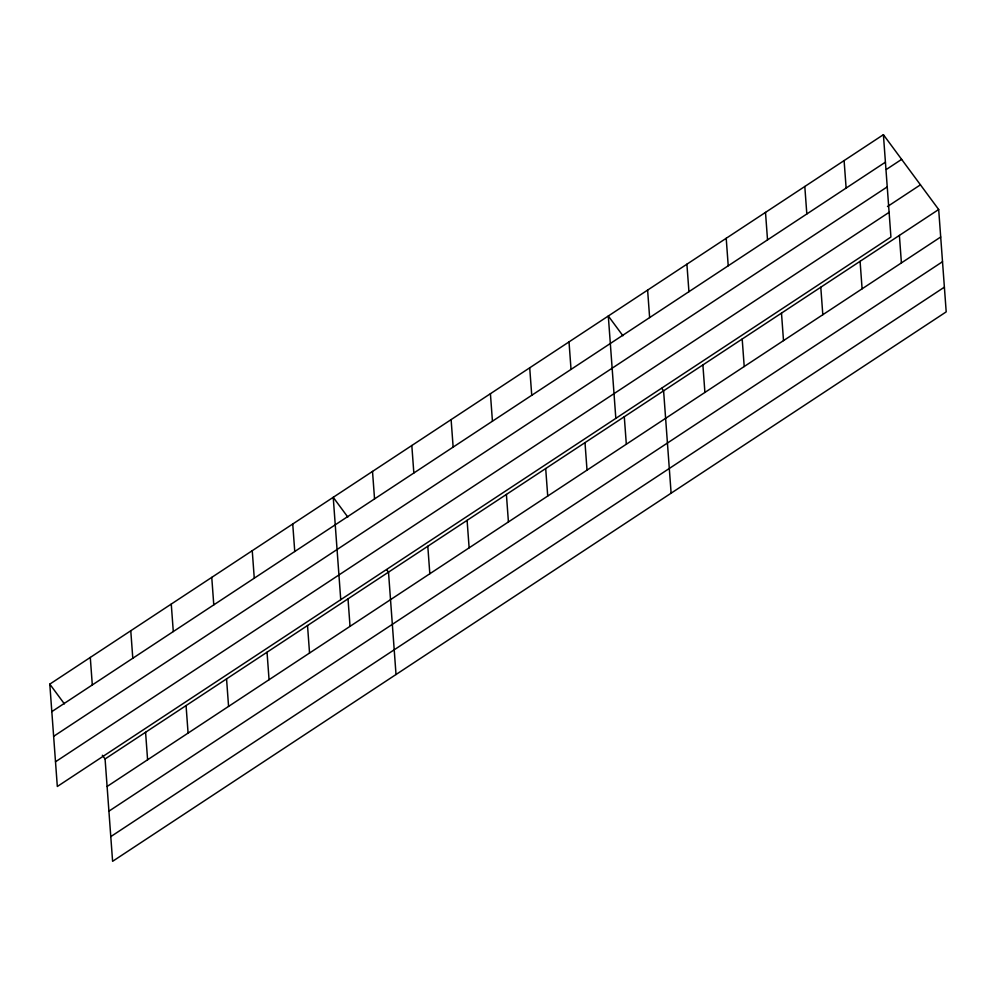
<?xml version="1.0" encoding="UTF-8"?>
<svg xmlns="http://www.w3.org/2000/svg" width="996" height="996" viewBox="0 0 996 996"><rect width="100%" height="100%" fill="white"/><g stroke="black" fill="none" stroke-linecap="round" stroke-linejoin="round"><path stroke-width="1.49" d="M883.402 134.684L890.922 237.036L57.32 786.491L49.8 684.128L883.402 134.684L938.68 209.509L946.2 311.873L112.598 861.316L105.078 758.964L102.351 755.267M51.817 711.63L885.419 162.174M886.428 169.407L901.641 159.372M53.635 736.33L887.237 186.875M887.486 206.546L920.441 184.82M55.502 761.778L889.104 212.335M105.078 758.964L938.68 209.509M107.107 786.467L940.697 237.011M108.913 811.167L942.515 261.711M110.78 836.615L944.382 287.159M622.911 335.752L608.307 315.993L615.827 418.357M661.767 388.365L663.597 390.83L671.117 493.182M347.816 517.073L333.224 497.315L340.744 599.667M386.685 569.687L388.502 572.152L396.022 674.504M49.8 684.128L64.391 703.886M899.388 235.417L901.405 262.907M860.083 261.326L862.1 288.815M844.098 160.58L846.127 188.082M820.791 287.221L822.808 314.724M804.805 186.489L806.822 213.978M781.487 313.13L783.503 340.62M765.501 212.385L767.53 239.887M742.194 339.026L744.211 366.528M726.208 238.293L728.225 265.783M702.89 364.934L704.907 392.424M686.904 264.189L688.933 291.691M647.612 290.097L649.629 317.587M624.293 416.739L626.322 444.228M585.001 442.635L587.018 470.137M569.015 341.902L571.032 369.392M545.696 468.543L547.725 496.033M529.71 367.81L531.74 395.3M506.404 494.439L508.421 521.941M490.418 393.706L492.435 421.208M467.099 520.348L469.128 547.837M451.113 419.615L453.143 447.104M427.807 546.244L429.824 573.746M411.821 445.511L413.838 473.013M372.516 471.419L374.546 498.909M348.015 598.845L350.032 626.335M307.527 625.525L309.544 653.027M292.737 524.008L294.754 551.498M267.04 652.218L269.057 679.708M252.249 550.688L254.266 578.19M226.553 678.899L228.57 706.401M211.762 577.381L213.779 604.871M186.065 705.591L188.082 733.081M171.262 604.074L173.292 631.564M145.578 732.284L147.595 759.774M130.775 630.754L132.792 658.256M90.287 657.447L92.304 684.937"/></g></svg>
